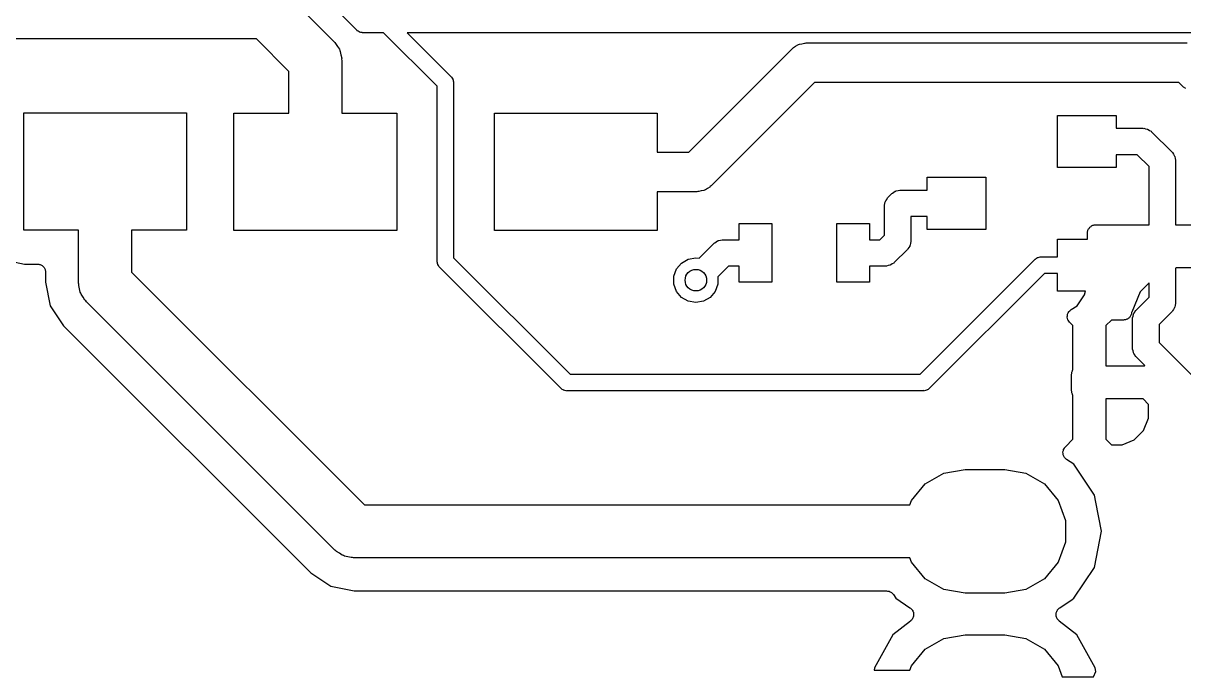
# Model space of a CAD drawing. Extents: x -71.9 to -7.4, y 11.1 to 59.4.
# Drawn here: x -57.56 to -39.74, y 37.75 to 47.79 of the extents above; entities that cross this region are included whole.
import ezdxf

# ---------------------------------------------------------------- set-up
doc = ezdxf.new("R2010")
doc.units = 0
doc.header["$MEASUREMENT"] = 0
doc.layers.add('BLACK', color=7, linetype='CONTINUOUS')

msp = doc.modelspace()

# ---------------------------------------------------------------- linework, layer by layer
at = {"layer": 'Black'}
for p, q in [((-52.4382, 47.6815), (-53.3967, 48.64)), ((-53.5217, 48.2415), (-52.786, 47.5058)), ((-52.4336, 47.6783), (-52.4382, 47.6815)), ((-52.43, 47.674), (-52.4336, 47.6783)), ((-52.4157, 47.6657), (-52.43, 47.674)), ((-52.4021, 47.6562), (-52.4157, 47.6657)), ((-52.3967, 47.6547), (-52.4021, 47.6562)), ((-52.3918, 47.6519), (-52.3967, 47.6547)), ((-52.3755, 47.6491), (-52.3918, 47.6519)), ((-52.3595, 47.6448), (-52.3755, 47.6491)), ((-52.3539, 47.6452), (-52.3595, 47.6448)), ((-52.3484, 47.6443), (-52.3539, 47.6452)), ((-52.0251, 47.6443), (-52.3484, 47.6443)), ((-51.2054, 46.8246), (-52.0251, 47.6443)), ((-21.7483, 47.6443), (-51.6659, 47.6443)), ((-51.6659, 47.6443), (-50.9886, 46.967)), ((-56.8899, 47.5478), (-59.8958, 47.5478)), ((-53.9774, 47.5478), (-56.8899, 47.5478)), ((-53.4797, 47.0501), (-53.9774, 47.5478)), ((-52.786, 47.5058), (-52.7757, 47.4911)), ((-52.7757, 47.4911), (-52.762, 47.4796)), ((-52.762, 47.4796), (-52.7355, 47.4337)), ((-52.7355, 47.4337), (-52.705, 47.3902)), ((-45.7419, 47.4052), (-45.7332, 47.4155)), ((-45.7332, 47.4155), (-45.6988, 47.4354)), ((-45.6988, 47.4354), (-45.6661, 47.4582)), ((-45.6661, 47.4582), (-45.6532, 47.4617)), ((-45.6532, 47.4617), (-45.6416, 47.4684)), ((-45.6416, 47.4684), (-45.6024, 47.4753)), ((-45.6024, 47.4753), (-45.5639, 47.4856)), ((-45.5639, 47.4856), (-45.5505, 47.4845)), ((-45.5505, 47.4845), (-45.5373, 47.4868)), ((-45.5373, 47.4868), (-39.6865, 47.4868)), ((-52.705, 47.3902), (-52.7004, 47.3729)), ((-52.7004, 47.3729), (-52.6914, 47.3574)), ((-52.6914, 47.3574), (-52.6822, 47.3051)), ((-52.6822, 47.3051), (-52.6685, 47.2538)), ((-52.6685, 47.2538), (-52.67, 47.236)), ((-52.67, 47.236), (-52.6669, 47.2184)), ((-47.34, 45.8104), (-45.7528, 47.3975)), ((-45.7528, 47.3975), (-45.7419, 47.4052)), ((-52.6669, 47.2184), (-52.6669, 46.4056)), ((-53.4797, 46.4056), (-53.4797, 47.0501)), ((-50.9886, 46.967), (-50.9854, 46.9624)), ((-50.9854, 46.9624), (-50.9811, 46.9588)), ((-50.9811, 46.9588), (-50.9728, 46.9445)), ((-50.9728, 46.9445), (-50.9633, 46.9309)), ((-50.9633, 46.9309), (-50.9619, 46.9255)), ((-50.9619, 46.9255), (-50.9591, 46.9206)), ((-50.9591, 46.9206), (-50.9562, 46.9043)), ((-50.9562, 46.9043), (-50.9519, 46.8883)), ((-50.9519, 46.8883), (-50.9524, 46.8827)), ((-50.9524, 46.8827), (-50.9514, 46.8772)), ((-50.9514, 46.8772), (-50.9514, 44.1866)), ((-45.4111, 46.8772), (-46.9982, 45.2901)), ((-39.8128, 46.8772), (-45.4111, 46.8772)), ((-39.7623, 46.8268), (-39.8128, 46.8772)), ((-51.2054, 44.134), (-51.2054, 46.8246)), ((-39.7513, 46.8191), (-39.7623, 46.8268)), ((-39.7427, 46.8088), (-39.7513, 46.8191)), ((-39.7082, 46.7889), (-39.7427, 46.8088)), ((-57.5522, 44.6107), (-57.5522, 46.4107)), ((-57.5522, 46.4107), (-55.0522, 46.4107)), ((-55.0522, 46.4107), (-55.0522, 44.6107)), ((-54.3233, 44.6056), (-54.3233, 46.4056)), ((-54.3233, 46.4056), (-53.4797, 46.4056)), ((-52.6669, 46.4056), (-51.8233, 46.4056)), ((-51.8233, 46.4056), (-51.8233, 44.6056)), ((-50.3233, 44.6056), (-50.3233, 46.4056)), ((-50.3233, 46.4056), (-47.8233, 46.4056)), ((-47.8233, 46.4056), (-47.8233, 45.8104)), ((-41.6765, 45.573), (-41.6765, 46.373)), ((-41.6765, 46.373), (-40.7765, 46.373)), ((-40.7765, 46.373), (-40.7765, 46.1762)), ((-40.7765, 46.1762), (-40.3701, 46.1762)), ((-40.3701, 46.1762), (-40.3613, 46.1746)), ((-40.3613, 46.1746), (-40.3524, 46.1754)), ((-40.3524, 46.1754), (-40.3268, 46.1686)), ((-40.3268, 46.1686), (-40.3006, 46.1639)), ((-40.3006, 46.1639), (-40.2929, 46.1595)), ((-40.2929, 46.1595), (-40.2842, 46.1572)), ((-40.2842, 46.1572), (-40.2625, 46.1419)), ((-40.2625, 46.1419), (-40.2395, 46.1287)), ((-40.2395, 46.1287), (-40.2337, 46.1218)), ((-40.2337, 46.1218), (-40.2264, 46.1167)), ((-40.2264, 46.1167), (-39.9238, 45.8141)), ((-47.8233, 45.8104), (-47.34, 45.8104)), ((-39.9238, 45.8141), (-39.9187, 45.8068)), ((-39.9187, 45.8068), (-39.9118, 45.801)), ((-40.4543, 45.7698), (-40.7765, 45.7698)), ((-40.7765, 45.7698), (-40.7765, 45.573)), ((-40.2707, 45.5862), (-40.4543, 45.7698)), ((-39.9118, 45.801), (-39.8986, 45.778)), ((-39.8986, 45.778), (-39.8833, 45.7563)), ((-39.8833, 45.7563), (-39.881, 45.7476)), ((-39.881, 45.7476), (-39.8766, 45.7399)), ((-39.8766, 45.7399), (-39.8719, 45.7137)), ((-39.8719, 45.7137), (-39.8651, 45.6881)), ((-39.8651, 45.6881), (-39.8659, 45.6792)), ((-39.8659, 45.6792), (-39.8643, 45.6704)), ((-39.8643, 45.6704), (-39.8643, 44.6928)), ((-40.7765, 45.573), (-41.6765, 45.573)), ((-40.2707, 44.6928), (-40.2707, 45.5862)), ((-47.0178, 45.2721), (-47.0523, 45.2522)), ((-47.0092, 45.2824), (-47.0178, 45.2721)), ((-46.9982, 45.2901), (-47.0092, 45.2824)), ((-43.6765, 45.2262), (-43.6765, 45.423)), ((-43.6765, 45.423), (-42.7765, 45.423)), ((-42.7765, 45.423), (-42.7765, 44.623)), ((-47.2137, 45.2008), (-47.8233, 45.2008)), ((-47.8233, 45.2008), (-47.8233, 44.6056)), ((-47.2005, 45.2031), (-47.2137, 45.2008)), ((-47.1872, 45.202), (-47.2005, 45.2031)), ((-47.1487, 45.2123), (-47.1872, 45.202)), ((-47.1095, 45.2192), (-47.1487, 45.2123)), ((-47.0979, 45.2259), (-47.1095, 45.2192)), ((-47.0849, 45.2294), (-47.0979, 45.2259)), ((-47.0523, 45.2522), (-47.0849, 45.2294)), ((-44.3004, 45.082), (-44.2872, 45.105)), ((-44.2872, 45.105), (-44.2803, 45.1108)), ((-44.2803, 45.1108), (-44.2752, 45.1181)), ((-44.2752, 45.1181), (-44.2266, 45.1667)), ((-44.2266, 45.1667), (-44.2193, 45.1718)), ((-44.2193, 45.1718), (-44.2135, 45.1787)), ((-44.2135, 45.1787), (-44.1905, 45.1919)), ((-44.1905, 45.1919), (-44.1688, 45.2072)), ((-44.1688, 45.2072), (-44.1601, 45.2095)), ((-44.1601, 45.2095), (-44.1524, 45.2139)), ((-44.1524, 45.2139), (-44.1262, 45.2186)), ((-44.1262, 45.2186), (-44.1006, 45.2254)), ((-44.1006, 45.2254), (-44.0917, 45.2246)), ((-44.0917, 45.2246), (-44.0829, 45.2262)), ((-44.0829, 45.2262), (-43.6765, 45.2262)), ((-44.3347, 44.9744), (-44.3331, 44.9832)), ((-44.3347, 44.5357), (-44.3347, 44.9744)), ((-44.3339, 44.9921), (-44.3271, 45.0177)), ((-44.3331, 44.9832), (-44.3339, 44.9921)), ((-44.3271, 45.0177), (-44.3224, 45.0439)), ((-44.3224, 45.0439), (-44.318, 45.0516)), ((-44.318, 45.0516), (-44.3157, 45.0603)), ((-44.3157, 45.0603), (-44.3004, 45.082)), ((-43.6765, 44.8198), (-43.9283, 44.8198)), ((-43.9283, 44.8198), (-43.9283, 44.4515)), ((-43.6765, 44.623), (-43.6765, 44.8198)), ((-56.7086, 44.6107), (-57.5522, 44.6107)), ((-56.7086, 43.7979), (-56.7086, 44.6107)), ((-55.0522, 44.6107), (-55.8958, 44.6107)), ((-55.8958, 44.6107), (-55.8958, 43.9662)), ((-51.8233, 44.6056), (-54.3233, 44.6056)), ((-47.8233, 44.6056), (-50.3233, 44.6056)), ((-46.5666, 44.4642), (-46.5666, 44.711)), ((-46.5666, 44.711), (-46.0666, 44.711)), ((-46.0666, 44.711), (-46.0666, 43.811)), ((-45.0666, 43.811), (-45.0666, 44.711)), ((-45.0666, 44.711), (-44.5666, 44.711)), ((-44.5666, 44.711), (-44.5666, 44.4642)), ((-42.7765, 44.623), (-43.6765, 44.623)), ((-41.2172, 44.5658), (-41.2152, 44.5767)), ((-41.2172, 44.473), (-41.2172, 44.5658)), ((-41.2152, 44.5879), (-41.2114, 44.5983)), ((-41.2152, 44.5767), (-41.2152, 44.5879)), ((-41.2114, 44.5983), (-41.2095, 44.6092)), ((-41.2095, 44.6092), (-41.2039, 44.6189)), ((-41.2039, 44.6189), (-41.2001, 44.6293)), ((-41.2001, 44.6293), (-41.193, 44.6378)), ((-41.193, 44.6378), (-41.1874, 44.6474)), ((-41.1874, 44.6474), (-41.1789, 44.6546)), ((-41.1789, 44.6546), (-41.1718, 44.6631)), ((-41.1718, 44.6631), (-41.1622, 44.6686)), ((-41.1622, 44.6686), (-41.1537, 44.6758)), ((-41.1537, 44.6758), (-41.1432, 44.6796)), ((-41.1432, 44.6796), (-41.1336, 44.6851)), ((-41.1336, 44.6851), (-41.1227, 44.6871)), ((-41.1227, 44.6871), (-41.1122, 44.6909)), ((-41.1122, 44.6909), (-41.1011, 44.6909)), ((-41.1011, 44.6909), (-41.0902, 44.6928)), ((-41.0902, 44.6928), (-40.2707, 44.6928)), ((-39.8643, 44.6928), (-33.8697, 44.6928)), ((-47.182, 44.1776), (-46.9549, 44.4047)), ((-46.9549, 44.4047), (-46.9476, 44.4098)), ((-46.9476, 44.4098), (-46.9418, 44.4167)), ((-46.9418, 44.4167), (-46.9188, 44.4299)), ((-46.9188, 44.4299), (-46.8971, 44.4452)), ((-46.8971, 44.4452), (-46.8884, 44.4475)), ((-46.8884, 44.4475), (-46.8807, 44.4519)), ((-46.8807, 44.4519), (-46.8545, 44.4566)), ((-46.8545, 44.4566), (-46.8289, 44.4634)), ((-46.8289, 44.4634), (-46.82, 44.4626)), ((-46.82, 44.4626), (-46.8112, 44.4642)), ((-46.8112, 44.4642), (-46.5666, 44.4642)), ((-44.5666, 44.4642), (-44.4062, 44.4642)), ((-44.4062, 44.4642), (-44.3347, 44.5357)), ((-43.9406, 44.382), (-43.945, 44.3743)), ((-43.9359, 44.4081), (-43.9406, 44.382)), ((-43.9291, 44.4338), (-43.9359, 44.4081)), ((-43.9283, 44.4515), (-43.9299, 44.4427)), ((-43.9299, 44.4427), (-43.9291, 44.4338)), ((-41.6765, 44.2), (-41.6765, 44.473)), ((-41.6765, 44.473), (-41.2172, 44.473)), ((-43.9878, 44.3078), (-44.1783, 44.1173)), ((-43.9827, 44.3151), (-43.9878, 44.3078)), ((-43.9758, 44.3209), (-43.9827, 44.3151)), ((-43.9626, 44.3439), (-43.9758, 44.3209)), ((-43.9473, 44.3656), (-43.9626, 44.3439)), ((-43.945, 44.3743), (-43.9473, 44.3656)), ((-41.9576, 44.1952), (-41.9416, 44.1995)), ((-41.9416, 44.1995), (-41.936, 44.199)), ((-41.936, 44.199), (-41.9305, 44.2)), ((-41.9305, 44.2), (-41.6765, 44.2)), ((-57.7536, 44.1336), (-57.5394, 44.0902)), ((-57.5394, 44.0902), (-57.3436, 44.0902)), ((-57.3436, 44.0902), (-57.3326, 44.0883)), ((-57.3326, 44.0883), (-57.3215, 44.0883)), ((-57.3215, 44.0883), (-57.3111, 44.0845)), ((-57.3111, 44.0845), (-57.3001, 44.0826)), ((-57.3001, 44.0826), (-57.2905, 44.077)), ((-57.2905, 44.077), (-57.2801, 44.0732)), ((-57.2801, 44.0732), (-57.2715, 44.0661)), ((-57.2715, 44.0661), (-57.2619, 44.0605)), ((-57.2619, 44.0605), (-57.2548, 44.052)), ((-57.2548, 44.052), (-57.2463, 44.0449)), ((-57.2463, 44.0449), (-57.2407, 44.0352)), ((-57.2407, 44.0352), (-57.2336, 44.0267)), ((-57.2336, 44.0267), (-57.2298, 44.0163)), ((-51.2044, 44.1285), (-51.2054, 44.134)), ((-51.2049, 44.1229), (-51.2044, 44.1285)), ((-51.2006, 44.1069), (-51.2049, 44.1229)), ((-51.1977, 44.0906), (-51.2006, 44.1069)), ((-51.1949, 44.0857), (-51.1977, 44.0906)), ((-51.1935, 44.0803), (-51.1949, 44.0857)), ((-51.184, 44.0667), (-51.1935, 44.0803)), ((-51.1757, 44.0524), (-51.184, 44.0667)), ((-51.1714, 44.0488), (-51.1757, 44.0524)), ((-51.1682, 44.0442), (-51.1714, 44.0488)), ((-49.3046, 42.1806), (-51.1682, 44.0442)), ((-50.9514, 44.1866), (-49.1622, 42.3974)), ((-47.5284, 44.014), (-47.4516, 44.1056)), ((-47.4516, 44.1056), (-47.348, 44.1654)), ((-47.348, 44.1654), (-47.2303, 44.1861)), ((-47.2303, 44.1861), (-47.182, 44.1776)), ((-46.727, 44.0578), (-46.8913, 43.8935)), ((-46.5666, 44.0578), (-46.727, 44.0578)), ((-46.5666, 43.811), (-46.5666, 44.0578)), ((-44.322, 44.0578), (-44.5666, 44.0578)), ((-44.5666, 44.0578), (-44.5666, 43.811)), ((-44.3132, 44.0594), (-44.322, 44.0578)), ((-44.3043, 44.0586), (-44.3132, 44.0594)), ((-44.2787, 44.0654), (-44.3043, 44.0586)), ((-44.2525, 44.0701), (-44.2787, 44.0654)), ((-44.2448, 44.0745), (-44.2525, 44.0701)), ((-44.2361, 44.0768), (-44.2448, 44.0745)), ((-44.2144, 44.0921), (-44.2361, 44.0768)), ((-44.1914, 44.1053), (-44.2144, 44.0921)), ((-44.1856, 44.1122), (-44.1914, 44.1053)), ((-44.1783, 44.1173), (-44.1856, 44.1122)), ((-43.7857, 42.3974), (-42.0203, 44.1628)), ((-42.0203, 44.1628), (-42.0157, 44.166)), ((-42.0157, 44.166), (-42.0121, 44.1703)), ((-42.0121, 44.1703), (-41.9978, 44.1786)), ((-41.9978, 44.1786), (-41.9842, 44.1881)), ((-41.9842, 44.1881), (-41.9788, 44.1895)), ((-41.9788, 44.1895), (-41.9739, 44.1923)), ((-41.9739, 44.1923), (-41.9576, 44.1952)), ((-39.855, 44.0325), (-39.8643, 44.0287)), ((-39.8643, 44.0287), (-39.8643, 43.499)), ((-39.5165, 44.0323), (-39.855, 44.0325)), ((-57.2298, 44.0163), (-57.2242, 44.0067)), ((-57.2242, 44.0067), (-57.2223, 43.9957)), ((-57.2223, 43.9957), (-57.2185, 43.9853)), ((-57.2185, 43.9853), (-57.2185, 43.9742)), ((-57.2185, 43.9742), (-57.2166, 43.9632)), ((-57.2166, 43.9632), (-57.2166, 43.8104)), ((-55.8958, 43.9662), (-52.3196, 40.39)), ((-47.5693, 43.9017), (-47.5284, 44.014)), ((-47.5693, 43.7821), (-47.5693, 43.9017)), ((-46.8913, 43.8935), (-46.8913, 43.7821)), ((-41.8779, 43.946), (-43.6433, 42.1806)), ((-41.6765, 43.946), (-41.8779, 43.946)), ((-41.6765, 43.673), (-41.6765, 43.946)), ((-57.2166, 43.8104), (-57.1447, 43.4489)), ((-56.7055, 43.7803), (-56.7086, 43.7979)), ((-56.707, 43.7625), (-56.7055, 43.7803)), ((-56.6933, 43.7112), (-56.707, 43.7625)), ((-56.6841, 43.6589), (-56.6933, 43.7112)), ((-47.5284, 43.6698), (-47.5693, 43.7821)), ((-47.4516, 43.5782), (-47.5284, 43.6698)), ((-46.9322, 43.6698), (-47.009, 43.5782)), ((-46.8913, 43.7821), (-46.9322, 43.6698)), ((-46.0666, 43.811), (-46.5666, 43.811)), ((-44.5666, 43.811), (-45.0666, 43.811)), ((-41.2496, 43.673), (-41.6765, 43.673)), ((-41.2605, 43.6189), (-41.2496, 43.673)), ((-40.4074, 43.6641), (-40.5384, 43.3487)), ((-40.2707, 43.8006), (-40.4074, 43.6641)), ((-40.2707, 43.5832), (-40.2707, 43.8006)), ((-56.6751, 43.6434), (-56.6841, 43.6589)), ((-56.6705, 43.6261), (-56.6751, 43.6434)), ((-56.64, 43.5826), (-56.6705, 43.6261)), ((-56.6135, 43.5367), (-56.64, 43.5826)), ((-56.5998, 43.5252), (-56.6135, 43.5367)), ((-56.5895, 43.5105), (-56.5998, 43.5252)), ((-52.7753, 39.6963), (-56.5895, 43.5105)), ((-47.348, 43.5184), (-47.4516, 43.5782)), ((-47.2303, 43.4977), (-47.348, 43.5184)), ((-47.1126, 43.5184), (-47.2303, 43.4977)), ((-47.009, 43.5782), (-47.1126, 43.5184)), ((-41.3765, 43.4492), (-41.2605, 43.6189)), ((-40.4652, 43.3887), (-40.2707, 43.5832)), ((-39.8643, 43.499), (-39.8659, 43.4902)), ((-39.8659, 43.4902), (-39.8651, 43.4813)), ((-57.1447, 43.4489), (-56.9399, 43.1425)), ((-41.525, 43.296), (-41.5233, 43.3155)), ((-41.5233, 43.3155), (-41.5222, 43.3178)), ((-41.5222, 43.3178), (-41.5219, 43.3203)), ((-41.5219, 43.3203), (-41.5129, 43.3378)), ((-41.5129, 43.3378), (-41.5046, 43.3555)), ((-41.5046, 43.3555), (-41.5029, 43.3573)), ((-41.5029, 43.3573), (-41.5017, 43.3595)), ((-41.5017, 43.3595), (-41.4873, 43.3728)), ((-41.4873, 43.3728), (-41.4735, 43.3867)), ((-41.4735, 43.3867), (-41.4712, 43.3878)), ((-41.4712, 43.3878), (-41.4693, 43.3895)), ((-41.4693, 43.3895), (-41.3765, 43.4492)), ((-40.5449, 43.3119), (-40.5505, 43.3023)), ((-40.543, 43.3229), (-40.5449, 43.3119)), ((-40.5392, 43.3333), (-40.543, 43.3229)), ((-40.5384, 43.3487), (-40.5392, 43.3444)), ((-40.5392, 43.3444), (-40.5392, 43.3333)), ((-40.5171, 43.2883), (-40.5124, 43.3145)), ((-40.5124, 43.3145), (-40.508, 43.3222)), ((-40.508, 43.3222), (-40.5057, 43.3309)), ((-40.5057, 43.3309), (-40.4904, 43.3526)), ((-40.4904, 43.3526), (-40.4772, 43.3756)), ((-40.4772, 43.3756), (-40.4703, 43.3814)), ((-40.4703, 43.3814), (-40.4652, 43.3887)), ((-39.9238, 43.3553), (-40.1183, 43.1608)), ((-39.9187, 43.3626), (-39.9238, 43.3553)), ((-39.9118, 43.3684), (-39.9187, 43.3626)), ((-39.8986, 43.3914), (-39.9118, 43.3684)), ((-39.8833, 43.4131), (-39.8986, 43.3914)), ((-39.881, 43.4218), (-39.8833, 43.4131)), ((-39.8766, 43.4295), (-39.881, 43.4218)), ((-39.8719, 43.4557), (-39.8766, 43.4295)), ((-39.8651, 43.4813), (-39.8719, 43.4557)), ((-56.9399, 43.1425), (-53.1433, 39.3459)), ((-41.5275, 43.2765), (-41.525, 43.296)), ((-41.5269, 43.2741), (-41.5275, 43.2765)), ((-41.5271, 43.2716), (-41.5269, 43.2741)), ((-41.5221, 43.2527), (-41.5271, 43.2716)), ((-41.5177, 43.2335), (-41.5221, 43.2527)), ((-41.5164, 43.2314), (-41.5177, 43.2335)), ((-41.5157, 43.229), (-41.5164, 43.2314)), ((-41.5045, 43.2129), (-41.5157, 43.229)), ((-41.4939, 43.1964), (-41.5045, 43.2129)), ((-41.4919, 43.1949), (-41.4939, 43.1964)), ((-41.4904, 43.1929), (-41.4919, 43.1949)), ((-41.4416, 43.144), (-41.4904, 43.1929)), ((-41.4416, 42.4645), (-41.4416, 43.144)), ((-40.8492, 43.2284), (-40.9336, 43.144)), ((-40.9336, 43.144), (-40.9336, 42.5244)), ((-40.6642, 43.2284), (-40.8492, 43.2284)), ((-40.6534, 43.2303), (-40.6642, 43.2284)), ((-40.6423, 43.2303), (-40.6534, 43.2303)), ((-40.6318, 43.2341), (-40.6423, 43.2303)), ((-40.6208, 43.2361), (-40.6318, 43.2341)), ((-40.6112, 43.2416), (-40.6208, 43.2361)), ((-40.6008, 43.2454), (-40.6112, 43.2416)), ((-40.5923, 43.2525), (-40.6008, 43.2454)), ((-40.5826, 43.2581), (-40.5923, 43.2525)), ((-40.5755, 43.2666), (-40.5826, 43.2581)), ((-40.567, 43.2737), (-40.5755, 43.2666)), ((-40.5614, 43.2833), (-40.567, 43.2737)), ((-40.5543, 43.2919), (-40.5614, 43.2833)), ((-40.5505, 43.3023), (-40.5543, 43.2919)), ((-40.5247, 43.245), (-40.5231, 43.2538)), ((-40.5247, 42.8005), (-40.5247, 43.245)), ((-40.5239, 43.2627), (-40.5171, 43.2883)), ((-40.5231, 43.2538), (-40.5239, 43.2627)), ((-40.1183, 43.1608), (-40.1183, 42.8847)), ((-40.5231, 42.7917), (-40.5247, 42.8005)), ((-40.5239, 42.7828), (-40.5231, 42.7917)), ((-40.5171, 42.7572), (-40.5239, 42.7828)), ((-40.1183, 42.8847), (-39.4193, 42.1856)), ((-40.5124, 42.731), (-40.5171, 42.7572)), ((-40.508, 42.7233), (-40.5124, 42.731)), ((-40.5057, 42.7146), (-40.508, 42.7233)), ((-40.4904, 42.6929), (-40.5057, 42.7146)), ((-40.4772, 42.6699), (-40.4904, 42.6929)), ((-40.4703, 42.6641), (-40.4772, 42.6699)), ((-40.4652, 42.6568), (-40.4703, 42.6641)), ((-40.3382, 42.5298), (-40.4652, 42.6568)), ((-41.4597, 42.4195), (-41.4559, 42.4299)), ((-41.4597, 42.4083), (-41.4597, 42.4195)), ((-41.4559, 42.4299), (-41.4539, 42.4408)), ((-41.4539, 42.4408), (-41.4484, 42.4505)), ((-41.4484, 42.4505), (-41.4446, 42.4609)), ((-41.4446, 42.4609), (-41.4416, 42.4645)), ((-40.9336, 42.5244), (-40.3536, 42.5244)), ((-40.3536, 42.5244), (-40.3521, 42.5254)), ((-40.3521, 42.5254), (-40.3413, 42.5283)), ((-40.3413, 42.5283), (-40.3382, 42.5298)), ((-49.1622, 42.3974), (-43.7857, 42.3974)), ((-41.4616, 42.3974), (-41.4597, 42.4083)), ((-41.4616, 42.1434), (-41.4616, 42.3974)), ((-49.3, 42.1774), (-49.3046, 42.1806)), ((-49.2964, 42.1731), (-49.3, 42.1774)), ((-49.2821, 42.1648), (-49.2964, 42.1731)), ((-49.2685, 42.1553), (-49.2821, 42.1648)), ((-49.2631, 42.1539), (-49.2685, 42.1553)), ((-49.2582, 42.1511), (-49.2631, 42.1539)), ((-49.2419, 42.1482), (-49.2582, 42.1511)), ((-49.2259, 42.1439), (-49.2419, 42.1482)), ((-49.2203, 42.1444), (-49.2259, 42.1439)), ((-49.2148, 42.1434), (-49.2203, 42.1444)), ((-43.7331, 42.1434), (-49.2148, 42.1434)), ((-43.7276, 42.1444), (-43.7331, 42.1434)), ((-43.722, 42.1439), (-43.7276, 42.1444)), ((-43.706, 42.1482), (-43.722, 42.1439)), ((-43.6897, 42.1511), (-43.706, 42.1482)), ((-43.6848, 42.1539), (-43.6897, 42.1511)), ((-43.6794, 42.1553), (-43.6848, 42.1539)), ((-43.6658, 42.1648), (-43.6794, 42.1553)), ((-43.6515, 42.1731), (-43.6658, 42.1648)), ((-43.6479, 42.1774), (-43.6515, 42.1731)), ((-43.6433, 42.1806), (-43.6479, 42.1774)), ((-41.4597, 42.1325), (-41.4616, 42.1434)), ((-41.4597, 42.1213), (-41.4597, 42.1325)), ((-41.4559, 42.1109), (-41.4597, 42.1213)), ((-41.4539, 42.1), (-41.4559, 42.1109)), ((-41.4484, 42.0903), (-41.4539, 42.1)), ((-41.4446, 42.0799), (-41.4484, 42.0903)), ((-41.4416, 42.0763), (-41.4446, 42.0799)), ((-41.4416, 41.3968), (-41.4416, 42.0763)), ((-40.9336, 42.0164), (-40.9336, 41.3968)), ((-40.364, 42.0164), (-40.9336, 42.0164)), ((-40.2796, 41.932), (-40.364, 42.0164)), ((-40.2796, 41.7194), (-40.2796, 41.932)), ((-40.3569, 41.5326), (-40.2796, 41.7194)), ((-40.4998, 41.3897), (-40.3569, 41.5326)), ((-41.5564, 41.282), (-41.4416, 41.3968)), ((-40.9336, 41.3968), (-40.8492, 41.3124)), ((-40.6866, 41.3124), (-40.4998, 41.3897)), ((-41.5933, 41.2005), (-41.593, 41.2018)), ((-41.5911, 41.1799), (-41.5933, 41.2005)), ((-41.5931, 41.2032), (-41.5877, 41.2232)), ((-41.593, 41.2018), (-41.5931, 41.2032)), ((-41.5893, 41.1593), (-41.5911, 41.1799)), ((-41.5877, 41.2232), (-41.5828, 41.2433)), ((-41.5828, 41.2433), (-41.582, 41.2445)), ((-41.582, 41.2445), (-41.5817, 41.2458)), ((-41.5817, 41.2458), (-41.5698, 41.2628)), ((-41.5698, 41.2628), (-41.5583, 41.28)), ((-41.5583, 41.28), (-41.5572, 41.2808)), ((-41.5572, 41.2808), (-41.5564, 41.282)), ((-40.8492, 41.3124), (-40.6866, 41.3124)), ((-41.5887, 41.158), (-41.5893, 41.1593)), ((-41.5885, 41.1566), (-41.5887, 41.158)), ((-41.5793, 41.1381), (-41.5885, 41.1566)), ((-41.5706, 41.1193), (-41.5793, 41.1381)), ((-41.5696, 41.1183), (-41.5706, 41.1193)), ((-41.569, 41.1171), (-41.5696, 41.1183)), ((-41.5541, 41.1028), (-41.569, 41.1171)), ((-41.5394, 41.0881), (-41.5541, 41.1028)), ((-41.5381, 41.0875), (-41.5394, 41.0881)), ((-41.5371, 41.0866), (-41.5381, 41.0875)), ((-41.4268, 41.0128), (-41.5371, 41.0866)), ((-41.1113, 40.5406), (-41.4268, 41.0128)), ((-43.7083, 40.7114), (-43.4226, 40.8763)), ((-43.4226, 40.8763), (-43.0977, 40.9336)), ((-43.0977, 40.9336), (-42.4881, 40.9336)), ((-42.4881, 40.9336), (-42.1632, 40.8763)), ((-42.1632, 40.8763), (-41.8775, 40.7114)), ((-43.9204, 40.4586), (-43.7083, 40.7114)), ((-41.8775, 40.7114), (-41.6654, 40.4586)), ((-43.9454, 40.39), (-43.9204, 40.4586)), ((-41.6654, 40.4586), (-41.5526, 40.1486)), ((-41.0898, 40.4325), (-41.1113, 40.5406)), ((-52.3196, 40.39), (-44.8557, 40.39)), ((-44.8557, 40.39), (-43.9454, 40.39)), ((-41.0005, 39.9836), (-41.0898, 40.4325)), ((-41.5526, 40.1486), (-41.5526, 39.8187)), ((-41.1113, 39.4266), (-41.0005, 39.9836)), ((-41.5526, 39.8187), (-41.6654, 39.5086)), ((-52.7606, 39.686), (-52.7753, 39.6963)), ((-52.7491, 39.6723), (-52.7606, 39.686)), ((-52.7032, 39.6458), (-52.7491, 39.6723)), ((-52.6597, 39.6153), (-52.7032, 39.6458)), ((-52.6424, 39.6107), (-52.6597, 39.6153)), ((-52.6269, 39.6017), (-52.6424, 39.6107)), ((-52.5746, 39.5925), (-52.6269, 39.6017)), ((-52.5233, 39.5788), (-52.5746, 39.5925)), ((-52.5055, 39.5803), (-52.5233, 39.5788)), ((-52.4879, 39.5772), (-52.5055, 39.5803)), ((-44.8557, 39.5772), (-52.4879, 39.5772)), ((-43.9454, 39.5772), (-44.8557, 39.5772)), ((-43.9204, 39.5086), (-43.9454, 39.5772)), ((-43.7083, 39.2559), (-43.9204, 39.5086)), ((-41.6654, 39.5086), (-41.8775, 39.2559)), ((-41.4268, 38.9544), (-41.1113, 39.4266)), ((-53.1433, 39.3459), (-52.8369, 39.1411)), ((-43.4226, 39.0909), (-43.7083, 39.2559)), ((-41.8775, 39.2559), (-42.1632, 39.0909)), ((-52.8369, 39.1411), (-52.4754, 39.0692)), ((-52.4754, 39.0692), (-44.3036, 39.0692)), ((-44.3036, 39.0692), (-44.286, 39.0661)), ((-44.286, 39.0661), (-44.2681, 39.0642)), ((-44.2681, 39.0642), (-44.2643, 39.0623)), ((-44.2643, 39.0623), (-44.2602, 39.0616)), ((-44.2602, 39.0616), (-44.2447, 39.0526)), ((-44.2447, 39.0526), (-44.2285, 39.0447)), ((-44.2285, 39.0447), (-44.2256, 39.0416)), ((-44.2256, 39.0416), (-44.222, 39.0395)), ((-44.222, 39.0395), (-44.2105, 39.0258)), ((-43.0977, 39.0336), (-43.4226, 39.0909)), ((-42.4881, 39.0336), (-43.0977, 39.0336)), ((-42.1632, 39.0909), (-42.4881, 39.0336)), ((-44.2105, 39.0258), (-44.198, 39.0128)), ((-44.198, 39.0128), (-44.1591, 38.9544)), ((-44.1591, 38.9544), (-43.9426, 38.8098)), ((-41.6433, 38.8098), (-41.4535, 38.9366)), ((-41.4535, 38.9366), (-41.4268, 38.9544)), ((-43.9426, 38.8098), (-43.9362, 38.8037)), ((-43.9362, 38.8037), (-43.9287, 38.7991)), ((-43.9287, 38.7991), (-43.9204, 38.7885)), ((-43.9204, 38.7885), (-43.9107, 38.7793)), ((-43.9107, 38.7793), (-43.9068, 38.7714)), ((-43.9068, 38.7714), (-43.9013, 38.7645)), ((-43.9013, 38.7645), (-43.8971, 38.7517)), ((-43.8971, 38.7517), (-43.8912, 38.7397)), ((-43.8887, 38.6785), (-43.8937, 38.666)), ((-43.8912, 38.7397), (-43.8902, 38.731)), ((-43.8902, 38.731), (-43.8875, 38.7226)), ((-43.8885, 38.6873), (-43.8887, 38.6785)), ((-43.8864, 38.6959), (-43.8885, 38.6873)), ((-43.8875, 38.7226), (-43.8878, 38.7092)), ((-43.8878, 38.7092), (-43.8864, 38.6959)), ((-41.6995, 38.6959), (-41.698, 38.7092)), ((-41.6974, 38.6873), (-41.6995, 38.6959)), ((-41.6984, 38.7226), (-41.6956, 38.731)), ((-41.698, 38.7092), (-41.6984, 38.7226)), ((-41.6971, 38.6785), (-41.6974, 38.6873)), ((-41.6922, 38.666), (-41.6971, 38.6785)), ((-41.6956, 38.731), (-41.6947, 38.7397)), ((-41.6947, 38.7397), (-41.6887, 38.7517)), ((-41.6887, 38.7517), (-41.6845, 38.7645)), ((-41.6845, 38.7645), (-41.679, 38.7714)), ((-41.679, 38.7714), (-41.6751, 38.7793)), ((-41.6751, 38.7793), (-41.6655, 38.7885)), ((-41.6655, 38.7885), (-41.6572, 38.7991)), ((-41.6572, 38.7991), (-41.6497, 38.8037)), ((-41.6497, 38.8037), (-41.6433, 38.8098)), ((-43.9343, 38.6046), (-44.2049, 38.3906)), ((-43.9285, 38.6111), (-43.9343, 38.6046)), ((-43.9214, 38.6164), (-43.9285, 38.6111)), ((-43.9139, 38.6275), (-43.9214, 38.6164)), ((-43.905, 38.6375), (-43.9139, 38.6275)), ((-43.9018, 38.6457), (-43.905, 38.6375)), ((-43.8969, 38.653), (-43.9018, 38.6457)), ((-43.8937, 38.666), (-43.8969, 38.653)), ((-41.689, 38.653), (-41.6922, 38.666)), ((-41.6841, 38.6457), (-41.689, 38.653)), ((-41.6808, 38.6375), (-41.6841, 38.6457)), ((-41.6719, 38.6275), (-41.6808, 38.6375)), ((-41.6645, 38.6164), (-41.6719, 38.6275)), ((-41.6574, 38.6111), (-41.6645, 38.6164)), ((-41.6515, 38.6046), (-41.6574, 38.6111)), ((-41.3809, 38.3906), (-41.6515, 38.6046)), ((-44.2049, 38.3906), (-44.4864, 37.8864)), ((-43.7083, 38.1714), (-43.4226, 38.3363)), ((-43.4226, 38.3363), (-43.0977, 38.3936)), ((-43.0977, 38.3936), (-42.4881, 38.3936)), ((-42.4881, 38.3936), (-42.1632, 38.3363)), ((-42.1632, 38.3363), (-41.8775, 38.1714)), ((-41.0995, 37.8864), (-41.3809, 38.3906)), ((-43.9204, 37.9186), (-43.7083, 38.1714)), ((-41.8775, 38.1714), (-41.6654, 37.9186)), ((-44.4864, 37.8864), (-44.495, 37.85)), ((-44.495, 37.85), (-43.9454, 37.85)), ((-43.9454, 37.85), (-43.9204, 37.9186)), ((-41.6654, 37.9186), (-41.6035, 37.7484)), ((-41.1268, 37.7484), (-41.0864, 37.8312)), ((-41.0864, 37.8312), (-41.0995, 37.8864)), ((-41.6035, 37.7484), (-41.1268, 37.7484))]:
    msp.add_line(p, q, dxfattribs=at)
msp.add_circle((-47.2303, 43.8419), 0.1651, dxfattribs=at)

doc.saveas('drawing.dxf')
